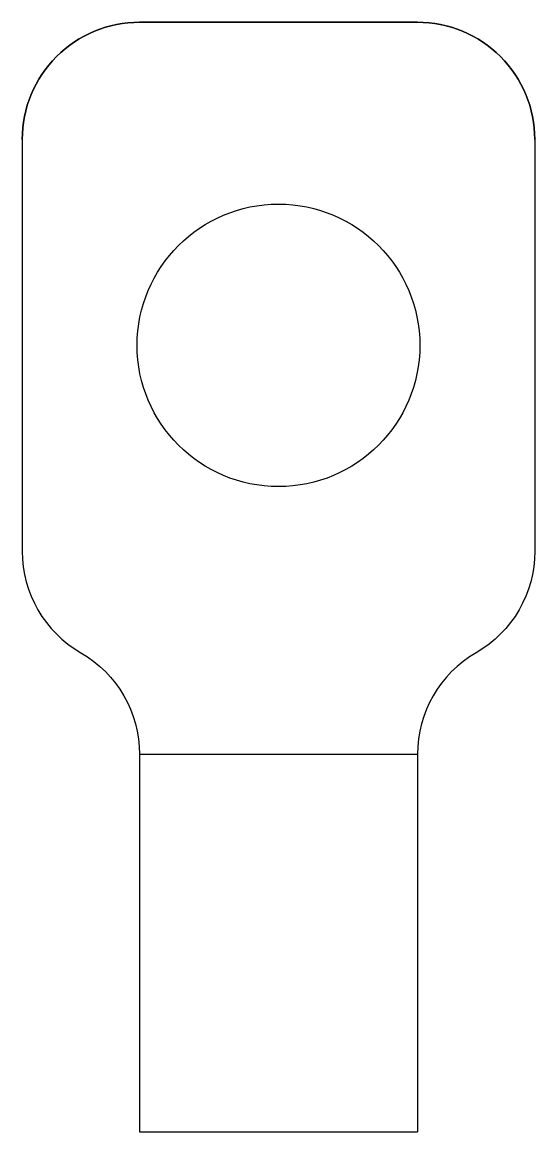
# Model space of a CAD drawing. Header units: millimetres. Extents: x 0 to 25.4, y 0 to 55.
import ezdxf

# ---------------------------------------------------------------- set-up
doc = ezdxf.new("R2010")
doc.units = ezdxf.units.MM
doc.layers.add('WALL', color=4, linetype='Continuous')

# ---------------------------------------------------------------- blocks, each defined once
blk = doc.blocks.new('DCOS95')
at = {"layer": 'WALL', "color": 6, "ltscale": 10}
for p, q in [((-6.88, -20.27), (6.88, -20.27)), ((-6.88, -38.982), (6.88, -38.982))]:
    blk.add_line(p, q, dxfattribs=at)
for points in [[(-12.689, 10.208), (-12.689, 10.208, -0.414214), (-6.88, 16.018), (6.88, 16.018, -0.414214), (12.689, 10.208), (12.689, -10.208, -0.267949), (9.785, -15.239, 0.267949), (6.88, -20.27), (6.88, -38.982)], [(12.689, 10.208), (12.689, 10.208, 0.414214), (6.88, 16.018), (-6.88, 16.018, 0.414214), (-12.689, 10.208), (-12.689, -10.208, 0.267949), (-9.785, -15.239, -0.267949), (-6.88, -20.27), (-6.88, -38.982)]]:
    blk.add_lwpolyline(points, format="xyb", dxfattribs=at)
blk.add_circle((0, 0), 7, dxfattribs=at)

msp = doc.modelspace()

# ---------------------------------------------------------------- block references
msp.add_blockref('DCOS95', (12.689, 38.982))

doc.saveas('drawing.dxf')
